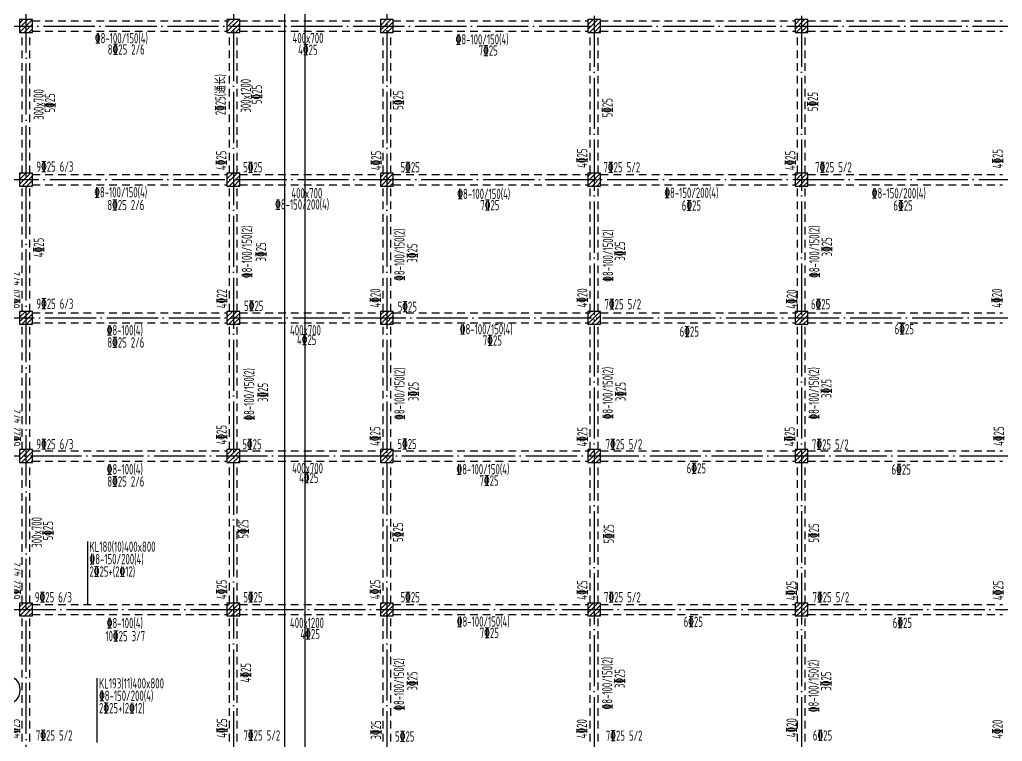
# Model space of a CAD drawing. Header units: millimetres. Extents: x 64473 to 386235, y 427387 to 703525.
# Drawn here: x 226496 to 264896, y 555645 to 583845 of the extents above; entities that cross this region are included whole.
import ezdxf
from ezdxf.enums import TextEntityAlignment as Align

# ---------------------------------------------------------------- set-up
doc = ezdxf.new("R2010")
doc.units = ezdxf.units.MM
doc.header["$LTSCALE"] = 100
doc.linetypes.add('3', pattern=[5, 3, -2])
doc.linetypes.add('DOTE', pattern=[2.42, 2, -0.2, 0.02, -0.2])
for name, color, linetype in [('B-TEXT', 7, 'Continuous'), ('COLU', 7, 'Continuous'), ('h后浇带', 51, 'Continuous'), ('h斜线-柱', 7, 'Continuous'), ('L-AXIS', 3, 'Continuous'), ('L-dote', 253, 'DOTE'), ('垂直钢筋', 27, 'Continuous'), ('梁虚线', 4, '3'), ('水平标注', 2, 'Continuous'), ('水平钢筋', 30, 'Continuous')]:
    doc.layers.add(name, color=color, linetype=linetype)
doc.styles.add('_TCH_AXIS', font='tssdeng.shx', dxfattribs={"width": 0.7, "bigfont": 'tssdchn.shx'})
doc.styles.add('COMPLEX', font='tssdeng.shx', dxfattribs={"width": 0.7, "bigfont": 'tssdchn.shx'})
doc.styles.get("Standard").update_dxf_attribs({"font": 'tssdeng.shx', "width": 0.7, "bigfont": 'tssdchn.shx'})
pattern_1 = [(45, (-467527.32, -323147.44), (-89.802561, 89.802561), [])]

# ---------------------------------------------------------------- blocks, each defined once
blk = doc.blocks.new('_AXISO')
blk.add_circle((0, 0), 0.5)
at = {"layer": 'B-TEXT', "style": 'COMPLEX', "width": 1.450893}
blk.add_attdef('A', text='', height=0.56, dxfattribs=at).set_placement((0.249375, -0.28), (0.749375, -0.28), align=Align.FIT)
blk = doc.blocks.new('后浇带现场')
at = {"color": 6, "lineweight": 30}
for points in [[(662200, 674230), (718557, 674230), (718557, 624270), (707583, 624270), (707286, 620897), (700215, 616964), (698139, 620873), (664797, 619534)], [(662200, 673430), (717757, 673430), (717757, 625070), (706851, 625070), (706526, 621390), (700538, 618060), (698609, 621692), (664765, 620333)]]:
    blk.add_lwpolyline(points, dxfattribs=at)
at = {"layer": 'h后浇带', "color": 1}
for p, q in [((717757, 685030), (717757, 664030)), ((718557, 685030), (718557, 651530))]:
    blk.add_line(p, q, dxfattribs=at)

msp = doc.modelspace()

# ---------------------------------------------------------------- hatches: boundary and pattern name
at = {"layer": 'h斜线-柱'}
h = msp.add_hatch(dxfattribs=at)
h.set_pattern_fill('ANSI31', color=256, scale=40, style=0)
h.set_pattern_definition(pattern_1)
h.paths.add_polyline_path([(226496.5, 583344.7), (226996.5, 583344.7), (226996.5, 583844.7), (226496.5, 583844.7)])
h = msp.add_hatch(dxfattribs=at)
h.set_pattern_fill('ANSI31', color=256, scale=40, style=0)
h.set_pattern_definition(pattern_1)
h.paths.add_polyline_path([(234596.5, 583344.7), (235096.5, 583344.7), (235096.5, 583844.7), (234596.5, 583844.7)])
h = msp.add_hatch(dxfattribs=at)
h.set_pattern_fill('ANSI31', color=256, scale=40, style=0)
h.set_pattern_definition(pattern_1)
h.paths.add_polyline_path([(240596.5, 583344.7), (241096.5, 583344.7), (241096.5, 583844.7), (240596.5, 583844.7)])
h = msp.add_hatch(dxfattribs=at)
h.set_pattern_fill('ANSI31', color=256, scale=40, style=0)
h.set_pattern_definition(pattern_1)
h.paths.add_polyline_path([(248696.5, 583344.7), (249196.5, 583344.7), (249196.5, 583844.7), (248696.5, 583844.7)])
h = msp.add_hatch(dxfattribs=at)
h.set_pattern_fill('ANSI31', color=256, scale=40, style=0)
h.set_pattern_definition(pattern_1)
h.paths.add_polyline_path([(256796.5, 583344.7), (257296.5, 583344.7), (257296.5, 583844.7), (256796.5, 583844.7)])
h = msp.add_hatch(dxfattribs=at)
h.set_pattern_fill('ANSI31', color=256, scale=40, style=0)
h.set_pattern_definition(pattern_1)
h.paths.add_polyline_path([(226496.5, 577344.7), (226996.5, 577344.7), (226996.5, 577844.7), (226496.5, 577844.7)])
h = msp.add_hatch(dxfattribs=at)
h.set_pattern_fill('ANSI31', color=256, scale=40, style=0)
h.set_pattern_definition(pattern_1)
h.paths.add_polyline_path([(234596.5, 577344.7), (235096.5, 577344.7), (235096.5, 577844.7), (234596.5, 577844.7)])
h = msp.add_hatch(dxfattribs=at)
h.set_pattern_fill('ANSI31', color=256, scale=40, style=0)
h.set_pattern_definition(pattern_1)
h.paths.add_polyline_path([(240596.5, 577344.7), (241096.5, 577344.7), (241096.5, 577844.7), (240596.5, 577844.7)])
h = msp.add_hatch(dxfattribs=at)
h.set_pattern_fill('ANSI31', color=256, scale=40, style=0)
h.set_pattern_definition(pattern_1)
h.paths.add_polyline_path([(248696.5, 577344.7), (249196.5, 577344.7), (249196.5, 577844.7), (248696.5, 577844.7)])
h = msp.add_hatch(dxfattribs=at)
h.set_pattern_fill('ANSI31', color=256, scale=40, style=0)
h.set_pattern_definition(pattern_1)
h.paths.add_polyline_path([(256796.5, 577344.7), (257296.5, 577344.7), (257296.5, 577844.7), (256796.5, 577844.7)])
h = msp.add_hatch(dxfattribs=at)
h.set_pattern_fill('ANSI31', color=256, scale=40, style=0)
h.set_pattern_definition(pattern_1)
h.paths.add_polyline_path([(226496.5, 571944.7), (226996.5, 571944.7), (226996.5, 572444.7), (226496.5, 572444.7)])
h = msp.add_hatch(dxfattribs=at)
h.set_pattern_fill('ANSI31', color=256, scale=40, style=0)
h.set_pattern_definition(pattern_1)
h.paths.add_polyline_path([(234596.5, 571944.7), (235096.5, 571944.7), (235096.5, 572444.7), (234596.5, 572444.7)])
h = msp.add_hatch(dxfattribs=at)
h.set_pattern_fill('ANSI31', color=256, scale=40, style=0)
h.set_pattern_definition(pattern_1)
h.paths.add_polyline_path([(240596.5, 571944.7), (241096.5, 571944.7), (241096.5, 572444.7), (240596.5, 572444.7)])
h = msp.add_hatch(dxfattribs=at)
h.set_pattern_fill('ANSI31', color=256, scale=40, style=0)
h.set_pattern_definition(pattern_1)
h.paths.add_polyline_path([(248696.5, 571944.7), (249196.5, 571944.7), (249196.5, 572444.7), (248696.5, 572444.7)])
h = msp.add_hatch(dxfattribs=at)
h.set_pattern_fill('ANSI31', color=256, scale=40, style=0)
h.set_pattern_definition(pattern_1)
h.paths.add_polyline_path([(256796.5, 571944.7), (257296.5, 571944.7), (257296.5, 572444.7), (256796.5, 572444.7)])
h = msp.add_hatch(dxfattribs=at)
h.set_pattern_fill('ANSI31', color=256, scale=40, style=0)
h.set_pattern_definition(pattern_1)
h.paths.add_polyline_path([(226496.5, 566544.7), (226996.5, 566544.7), (226996.5, 567044.7), (226496.5, 567044.7)])
h = msp.add_hatch(dxfattribs=at)
h.set_pattern_fill('ANSI31', color=256, scale=40, style=0)
h.set_pattern_definition(pattern_1)
h.paths.add_polyline_path([(234596.5, 566544.7), (235096.5, 566544.7), (235096.5, 567044.7), (234596.5, 567044.7)])
h = msp.add_hatch(dxfattribs=at)
h.set_pattern_fill('ANSI31', color=256, scale=40, style=0)
h.set_pattern_definition(pattern_1)
h.paths.add_polyline_path([(240596.5, 566544.7), (241096.5, 566544.7), (241096.5, 567044.7), (240596.5, 567044.7)])
h = msp.add_hatch(dxfattribs=at)
h.set_pattern_fill('ANSI31', color=256, scale=40, style=0)
h.set_pattern_definition(pattern_1)
h.paths.add_polyline_path([(248696.5, 566544.7), (249196.5, 566544.7), (249196.5, 567044.7), (248696.5, 567044.7)])
h = msp.add_hatch(dxfattribs=at)
h.set_pattern_fill('ANSI31', color=256, scale=40, style=0)
h.set_pattern_definition(pattern_1)
h.paths.add_polyline_path([(256796.5, 566544.7), (257296.5, 566544.7), (257296.5, 567044.7), (256796.5, 567044.7)])
h = msp.add_hatch(dxfattribs=at)
h.set_pattern_fill('ANSI31', color=256, scale=40, style=0)
h.set_pattern_definition(pattern_1)
h.paths.add_polyline_path([(226496.5, 560544.7), (226996.5, 560544.7), (226996.5, 561044.7), (226496.5, 561044.7)])
h = msp.add_hatch(dxfattribs=at)
h.set_pattern_fill('ANSI31', color=256, scale=40, style=0)
h.set_pattern_definition(pattern_1)
h.paths.add_polyline_path([(234596.5, 560544.7), (235096.5, 560544.7), (235096.5, 561044.7), (234596.5, 561044.7)])
h = msp.add_hatch(dxfattribs=at)
h.set_pattern_fill('ANSI31', color=256, scale=40, style=0)
h.set_pattern_definition(pattern_1)
h.paths.add_polyline_path([(240596.5, 560544.7), (241096.5, 560544.7), (241096.5, 561044.7), (240596.5, 561044.7)])
h = msp.add_hatch(dxfattribs=at)
h.set_pattern_fill('ANSI31', color=256, scale=40, style=0)
h.set_pattern_definition(pattern_1)
h.paths.add_polyline_path([(248696.5, 560544.7), (249196.5, 560544.7), (249196.5, 561044.7), (248696.5, 561044.7)])
h = msp.add_hatch(dxfattribs=at)
h.set_pattern_fill('ANSI31', color=256, scale=40, style=0)
h.set_pattern_definition(pattern_1)
h.paths.add_polyline_path([(256796.5, 560544.7), (257296.5, 560544.7), (257296.5, 561044.7), (256796.5, 561044.7)])

# ---------------------------------------------------------------- linework, layer by layer
at = {"layer": 'COLU'}
for points in [[(226496.5, 583344.7), (226996.5, 583344.7), (226996.5, 583844.7), (226496.5, 583844.7)], [(234596.5, 583344.7), (235096.5, 583344.7), (235096.5, 583844.7), (234596.5, 583844.7)], [(240596.5, 583344.7), (241096.5, 583344.7), (241096.5, 583844.7), (240596.5, 583844.7)], [(248696.5, 583344.7), (249196.5, 583344.7), (249196.5, 583844.7), (248696.5, 583844.7)], [(256796.5, 583344.7), (257296.5, 583344.7), (257296.5, 583844.7), (256796.5, 583844.7)], [(226496.5, 577344.7), (226996.5, 577344.7), (226996.5, 577844.7), (226496.5, 577844.7)], [(234596.5, 577344.7), (235096.5, 577344.7), (235096.5, 577844.7), (234596.5, 577844.7)], [(240596.5, 577344.7), (241096.5, 577344.7), (241096.5, 577844.7), (240596.5, 577844.7)], [(248696.5, 577344.7), (249196.5, 577344.7), (249196.5, 577844.7), (248696.5, 577844.7)], [(256796.5, 577344.7), (257296.5, 577344.7), (257296.5, 577844.7), (256796.5, 577844.7)], [(226496.5, 571944.7), (226996.5, 571944.7), (226996.5, 572444.7), (226496.5, 572444.7)], [(234596.5, 571944.7), (235096.5, 571944.7), (235096.5, 572444.7), (234596.5, 572444.7)], [(240596.5, 571944.7), (241096.5, 571944.7), (241096.5, 572444.7), (240596.5, 572444.7)], [(248696.5, 571944.7), (249196.5, 571944.7), (249196.5, 572444.7), (248696.5, 572444.7)], [(256796.5, 571944.7), (257296.5, 571944.7), (257296.5, 572444.7), (256796.5, 572444.7)], [(226496.5, 566544.7), (226996.5, 566544.7), (226996.5, 567044.7), (226496.5, 567044.7)], [(234596.5, 566544.7), (235096.5, 566544.7), (235096.5, 567044.7), (234596.5, 567044.7)], [(240596.5, 566544.7), (241096.5, 566544.7), (241096.5, 567044.7), (240596.5, 567044.7)], [(248696.5, 566544.7), (249196.5, 566544.7), (249196.5, 567044.7), (248696.5, 567044.7)], [(256796.5, 566544.7), (257296.5, 566544.7), (257296.5, 567044.7), (256796.5, 567044.7)], [(226496.5, 560544.7), (226996.5, 560544.7), (226996.5, 561044.7), (226496.5, 561044.7)], [(234596.5, 560544.7), (235096.5, 560544.7), (235096.5, 561044.7), (234596.5, 561044.7)], [(240596.5, 560544.7), (241096.5, 560544.7), (241096.5, 561044.7), (240596.5, 561044.7)], [(248696.5, 560544.7), (249196.5, 560544.7), (249196.5, 561044.7), (248696.5, 561044.7)], [(256796.5, 560544.7), (257296.5, 560544.7), (257296.5, 561044.7), (256796.5, 561044.7)]]:
    msp.add_lwpolyline(points, close=True, dxfattribs=at)
at = {"layer": 'L-dote', "ltscale": 10}
for p, q in [((234846.5, 677819.9), (234846.6, 534412)), ((240846.5, 677819.9), (240846.5, 532994.7)), ((248946.5, 649336), (248946.5, 532994.7)), ((257046.5, 649336), (257046.5, 527494.7)), ((226746.5, 538994.7), (226746.5, 594394.7)), ((193551.4, 583594.7), (306735.7, 583594.7)), ((193792.2, 577594.7), (295446.5, 577594.7)), ((210546.5, 572194.7), (287346.5, 572194.7)), ((212396.5, 566794.7), (281346.5, 566794.7)), ((218646.5, 560794.7), (281346.5, 560794.7))]:
    msp.add_line(p, q, dxfattribs=at)
at = {"layer": '梁虚线'}
for p, q in [((226996.5, 583794.7), (234596.5, 583794.7)), ((235096.5, 583794.7), (240596.5, 583794.7)), ((241096.5, 583794.7), (248696.5, 583794.7)), ((249196.5, 583794.7), (256796.5, 583794.7)), ((257296.5, 583794.7), (264896.5, 583794.7)), ((226596.5, 577844.7), (226596.5, 583344.7)), ((226896.5, 577844.7), (226896.5, 583344.7)), ((226996.5, 583394.7), (234596.5, 583394.7)), ((234696.5, 577844.7), (234696.5, 583344.7)), ((234996.5, 577844.7), (234996.5, 583344.7)), ((235096.5, 583394.7), (240596.5, 583394.7)), ((240696.5, 577844.7), (240696.5, 583344.7)), ((240996.5, 577844.7), (240996.5, 583344.7)), ((241096.5, 583394.7), (248696.5, 583394.7)), ((248796.5, 577844.7), (248796.5, 583344.7)), ((249096.5, 577844.7), (249096.5, 583344.7)), ((249196.5, 583394.7), (256796.5, 583394.7)), ((256896.5, 577844.7), (256896.5, 583344.7)), ((257196.5, 577844.7), (257196.5, 583344.7)), ((257296.5, 583394.7), (264896.5, 583394.7)), ((226996.5, 577794.7), (234596.5, 577794.7)), ((235096.5, 577794.7), (240596.5, 577794.7)), ((241096.5, 577794.7), (248696.5, 577794.7)), ((249196.5, 577794.7), (256796.5, 577794.7)), ((257296.5, 577794.7), (264896.5, 577794.7)), ((226596.5, 572444.7), (226596.5, 577344.7)), ((226896.5, 572444.7), (226896.5, 577344.7)), ((226996.5, 577394.7), (234596.5, 577394.7)), ((234696.5, 572444.7), (234696.5, 577344.7)), ((234996.5, 572444.7), (234996.5, 577344.7)), ((235096.5, 577394.7), (240596.5, 577394.7)), ((240696.5, 572444.7), (240696.5, 577344.7)), ((240996.5, 572444.7), (240996.5, 577344.7)), ((241096.5, 577394.7), (248696.5, 577394.7)), ((248796.5, 572444.7), (248796.5, 577344.7)), ((249096.5, 572444.7), (249096.5, 577344.7)), ((249196.5, 577394.7), (256796.5, 577394.7)), ((256896.5, 572444.7), (256896.5, 577344.7)), ((257196.5, 572444.7), (257196.5, 577344.7)), ((257296.5, 577394.7), (264896.5, 577394.7)), ((226996.5, 572394.7), (234596.5, 572394.7)), ((235096.5, 572394.7), (240596.5, 572394.7)), ((241096.5, 572394.7), (248696.5, 572394.7)), ((249196.5, 572394.7), (256796.5, 572394.7)), ((257296.5, 572394.7), (264896.5, 572394.7)), ((226596.5, 567044.7), (226596.5, 571944.7)), ((226896.5, 567044.7), (226896.5, 571944.7)), ((226996.5, 571994.7), (234596.5, 571994.7)), ((234696.5, 567044.7), (234696.5, 571944.7)), ((234996.5, 567044.7), (234996.5, 571944.7)), ((235096.5, 571994.7), (240596.5, 571994.7)), ((240696.5, 567044.7), (240696.5, 571944.7)), ((240996.5, 567044.7), (240996.5, 571944.7)), ((241096.5, 571994.7), (248696.5, 571994.7)), ((248796.5, 567044.7), (248796.5, 571944.7)), ((249096.5, 567044.7), (249096.5, 571944.7)), ((249196.5, 571994.7), (256796.5, 571994.7)), ((256896.5, 567044.7), (256896.5, 571944.7)), ((257196.5, 567044.7), (257196.5, 571944.7)), ((257296.5, 571994.7), (264896.5, 571994.7)), ((226996.5, 566994.7), (234596.5, 566994.7)), ((235096.5, 566994.7), (240596.5, 566994.7)), ((241096.5, 566994.7), (248696.5, 566994.7)), ((249196.5, 566994.7), (256796.5, 566994.7)), ((257296.5, 566994.7), (264896.5, 566994.7)), ((226596.5, 561044.7), (226596.5, 566544.7)), ((226896.5, 561044.7), (226896.5, 566544.7)), ((226996.5, 566594.7), (234596.5, 566594.7)), ((234696.5, 561044.7), (234696.5, 566544.7)), ((234996.5, 561044.7), (234996.5, 566544.7)), ((235096.5, 566594.7), (240596.5, 566594.7)), ((240696.5, 561044.7), (240696.5, 566544.7)), ((240996.5, 561044.7), (240996.5, 566544.7)), ((241096.5, 566594.7), (248696.5, 566594.7)), ((248796.5, 561044.7), (248796.5, 566544.7)), ((249096.5, 561044.7), (249096.5, 566544.7)), ((249196.5, 566594.7), (256796.5, 566594.7)), ((256896.5, 561044.7), (256896.5, 566544.7)), ((257196.5, 561044.7), (257196.5, 566544.7)), ((257296.5, 566594.7), (264896.5, 566594.7)), ((226996.5, 560994.7), (234596.5, 560994.7)), ((235096.5, 560994.7), (240596.5, 560994.7)), ((241096.5, 560994.7), (248696.5, 560994.7)), ((249196.5, 560994.7), (256796.5, 560994.7)), ((257296.5, 560994.7), (264896.5, 560994.7)), ((226596.5, 555644.7), (226596.5, 560544.7)), ((226896.5, 555644.7), (226896.5, 560544.7)), ((226996.5, 560594.7), (234596.5, 560594.7)), ((234696.5, 555644.7), (234696.5, 560544.7)), ((234996.5, 555644.7), (234996.5, 560544.7)), ((235096.5, 560594.7), (240596.5, 560594.7)), ((240696.5, 555644.7), (240696.5, 560544.7)), ((240996.5, 555644.7), (240996.5, 560544.7)), ((241096.5, 560594.7), (248696.5, 560594.7)), ((248796.5, 555644.7), (248796.5, 560544.7)), ((249096.5, 555644.7), (249096.5, 560544.7)), ((249196.5, 560594.7), (256796.5, 560594.7)), ((256896.5, 555644.7), (256896.5, 560544.7)), ((257196.5, 555644.7), (257196.5, 560544.7)), ((257296.5, 560594.7), (264896.5, 560594.7))]:
    msp.add_line(p, q, dxfattribs=at)
at = {"layer": '水平标注'}
for p, q in [((229142.4, 563451.7), (229142.4, 560994.7)), ((229516.8, 558110.8), (229516.8, 555594.7))]:
    msp.add_line(p, q, dxfattribs=at)

# ---------------------------------------------------------------- block references
at = {"color": 3, "lineweight": 30}
msp.add_blockref('后浇带现场', (-480910.3, -88135.4), dxfattribs=at)
at = {"layer": 'L-AXIS'}
ref = msp.add_blockref('_AXISO', (225905.4, 557654.6), dxfattribs=dict(at, xscale=1199.999999999997, yscale=1200, zscale=1200, rotation=359.999645787379))
ref.add_attrib('A', '6-21', dxfattribs={"color": 7, "height": 678.82, "rotation": 359.99965, "style": '_TCH_AXIS', "width": 0.28}).set_placement((225566, 557315.2), (226244.8, 557315.2), align=Align.FIT)

# ---------------------------------------------------------------- texts
at = {"layer": '垂直钢筋', "color": 0, "width": 0.65}
for s, p in [('2%%13325(通长)', (234543.2, 580110.6)), ('300x700', (227439.8, 579930.2)), ('5%%13325', (235960.3, 580545)), ('5%%13325', (241490, 580320.9)), ('5%%13325', (257688.5, 580267.7)), ('5%%13325', (227879.8, 580215.9)), ('5%%13325', (249663, 580024.2)), ('4%%13325', (234574.5, 577966.4)), ('4%%13325', (240628.4, 577961.5)), ('4%%13325', (248674.7, 578050.8)), ('4%%13325', (256807.8, 577961.8)), ('4%%13325', (264911.9, 578031.5)), ('%%1328-100/150(2)', (235574.4, 573748.1)), ('%%1328-100/150(2)', (241537.5, 573637.6)), ('%%1328-100/150(2)', (249681.7, 573602.4)), ('%%1328-100/150(2)', (257748.1, 573753.2)), ('3%%13325', (258238.1, 574595.7)), ('3%%13325', (236126.1, 574398)), ('3%%13325', (242040.3, 574348)), ('3%%13325', (250153.1, 574428.4)), ('4%%13320', (240599, 572594.5)), ('4%%13320', (248685.5, 572597.3)), ('4%%13320', (264885.1, 572588.9)), ('4%%13320', (256863.1, 572548.3)), ('%%1328-100/150(2)', (249673.8, 568228.1)), ('%%1328-100/150(2)', (257729.6, 568215.7)), ('%%1328-100/150(2)', (235660.5, 568176.1)), ('%%1328-100/150(2)', (241539.3, 568206.4)), ('3%%13325', (236200.4, 568904.1)), ('3%%13325', (242085.6, 568944.1)), ('3%%13325', (250177.6, 568935.4)), ('3%%13325', (258219.5, 569058.2)), ('4%%13325', (234587.2, 567245.8)), ('4%%13325', (240588.8, 567189.7)), ('4%%13325', (248685.3, 567166.2)), ('4%%13325', (256785.3, 567173.6)), ('4%%13325', (264958.9, 567190.3)), ('300x700', (227364.1, 563211.5)), ('5%%13325', (227804.1, 563497.2)), ('5%%13325', (235438.3, 563565.6)), ('5%%13325', (241480.5, 563436.5)), ('5%%13325', (249713.4, 563375.7)), ('5%%13325', (257730.4, 563407.8)), ('6%%13322 4/2', (226528.6, 561198.1)), ('4%%13325', (234587.2, 561199)), ('4%%13325', (240591.7, 561201.8)), ('4%%13325', (248680.5, 561176.6)), ('4%%13325', (256850.3, 561155.5)), ('4%%13325', (264934.5, 561162.7)), ('%%1328-100/150(2)', (241515.6, 556843)), ('%%1328-100/150(2)', (249655.2, 556890.9)), ('%%1328-100/150(2)', (257720, 556782.5)), ('4%%13325', (235534.5, 557946)), ('3%%13325', (242041.9, 557629)), ('3%%13325', (250143.2, 557724.8)), ('3%%13325', (258209.9, 557625)), ('4%%13325', (226504.9, 555763.4)), ('4%%13325', (234601, 555778.6)), ('3%%13325', (240619.5, 555716)), ('4%%13320', (248663.7, 555763.6)), ('4%%13320', (256858, 555802.5)), ('4%%13320', (264905.5, 555744.2))]:
    msp.add_text(s, height=400, rotation=90, dxfattribs=at).set_placement(p)
at = {"layer": '垂直钢筋', "color": 1, "width": 0.65}
for s, p in [('300x1200', (235531.9, 580213.2)), ('4%%13325', (227441.7, 574561)), ('6%%13320 4/2', (226499.3, 572561.8)), ('4%%13322', (234596, 572566.4)), ('6%%13322 4/2', (226528.6, 567178.6))]:
    msp.add_text(s, height=400, rotation=90, dxfattribs=at).set_placement(p)
at = {"layer": '水平标注', "width": 0.65}
for s, height, p in [('KL180(10)400x800', 403, (229223, 563048.7)), ('%%1328-150/200(4)', 402, (229223, 562565.1)), ('2%%13325+(2%%13212)', 401, (229223, 562081.5)), ('KL193(11)400x800', 403, (229597.2, 557708.8)), ('%%1328-150/200(4)', 402, (229597.2, 557226.4)), ('2%%13325+(2%%13212)', 401, (229597.2, 556744))]:
    msp.add_text(s, height=height, dxfattribs=at).set_placement(p)
at = {"layer": '水平钢筋', "color": 0, "width": 0.65}
for s, p in [('%%1328-100/150(4)', (229438.5, 582920.5)), ('400x700', (237160, 582925.1)), ('%%1328-100/150(4)', (243533.9, 582876.4)), ('8%%13325 2/6', (229939.1, 582480.5)), ('4%%13325', (237378.3, 582470.8)), ('7%%13325', (244433.5, 582436.4)), ('5%%13325', (235230.8, 577877.4)), ('5%%13325', (241379.4, 577877.4)), ('7%%13325 5/2', (249308.8, 577877.4)), ('7%%13325 5/2', (257579.4, 577877.4)), ('%%1328-100/150(4)', (229411.9, 576901.7)), ('400x700', (237114, 576865.7)), ('%%1328-100/150(4)', (243598.9, 576838)), ('%%1328-150/200(4)', (251688.6, 576880.6)), ('%%1328-150/200(4)', (259792.6, 576863.7)), ('%%1328-150/200(4)', (236478.9, 576425.7)), ('7%%13325', (244498.5, 576398)), ('6%%13325', (252369.1, 576381.7)), ('6%%13325', (260640.8, 576383.3)), ('5%%13325', (235265.7, 572461.2)), ('5%%13325', (241265.7, 572428.7)), ('7%%13325 5/2', (249349.4, 572526.2)), ('6%%13325', (257417, 572526.2)), ('400x700', (237060.6, 571509.3)), ('%%1328-100/150(4)', (243695.8, 571550.5)), ('6%%13325', (252286.6, 571455.5)), ('6%%13325', (260687, 571552.9)), ('4%%13325', (237332.6, 571137.1)), ('7%%13325', (244595.3, 571110.5)), ('9%%13325 6/3', (227149.9, 567055.9)), ('5%%13325', (235197.1, 567051.4)), ('5%%13325', (241257.3, 567065.3)), ('7%%13325 5/2', (249394, 567053.1)), ('7%%13325 5/2', (257456.9, 567046.8)), ('400x700', (237141.8, 566118.1)), ('%%1328-100/150(4)', (243565.8, 566078.1)), ('6%%13325', (252562.8, 566113.1)), ('6%%13325', (260567, 566070.5)), ('4%%13325', (237413.9, 565745.9)), ('7%%13325', (244465.4, 565638.1)), ('9%%13325 6/3', (227090.6, 561077.4)), ('5%%13325', (235234.6, 561077.4)), ('5%%13325', (241379.4, 561077.4)), ('7%%13325 5/2', (249331.8, 561077.4)), ('7%%13325 5/2', (257480.5, 561077.4)), ('%%1328-100(4)', (229898, 560066.5)), ('%%1328-100/150(4)', (243578, 560125.5)), ('6%%13325', (252443.3, 560119.2)), ('6%%13325', (260614.8, 560076.7)), ('4%%13325', (237471, 559637.7)), ('7%%13325', (244477.6, 559685.5)), ('7%%13325 5/2', (227130.3, 555677.4)), ('7%%13325 5/2', (235243, 555677.4)), ('5%%13325', (241166.7, 555637.6)), ('7%%13325 5/2', (249402.6, 555667.8)), ('6%%13325', (257493, 555677.4))]:
    msp.add_text(s, height=400, dxfattribs=at).set_placement(p)
at = {"layer": '水平钢筋', "color": 1, "width": 0.65}
for s, p in [('9%%13325 6/3', (227149.9, 577902.2)), ('8%%13325 2/6', (229923, 576401.8)), ('9%%13325 6/3', (227149.9, 572544.6)), ('%%1328-100(4)', (229898, 571510.2)), ('8%%13325 2/6', (229923, 571031.7)), ('%%1328-100(4)', (229898, 566077.8)), ('8%%13325 2/6', (229923, 565599.3)), ('400x1200', (237059.1, 560076.2)), ('10%%13325 3/7', (229848.5, 559557.3))]:
    msp.add_text(s, height=400, dxfattribs=at).set_placement(p)

doc.saveas('drawing.dxf')
